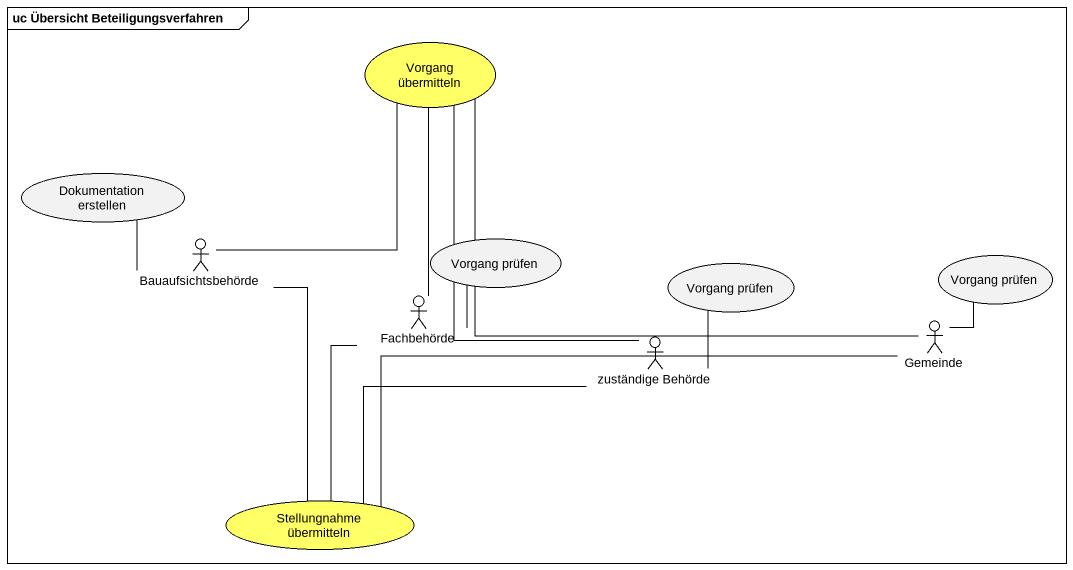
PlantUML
@startuml
mainframe uc Übersicht Beteiligungsverfahren
usecase "Vorgang übermitteln" as Vorgang_übermitteln #FFFF66
usecase "Dokumentation erstellen" as Dokumentation_erstellen
actor Bauaufsichtsbehörde
usecase "Vorgang prüfen" as Vorgang_prüfen
usecase "Vorgang prüfen" as Vorgang_prüfen_2
actor Fachbehörde
usecase "Vorgang prüfen" as Vorgang_prüfen_3
actor "zuständige Behörde" as zuständige_Behörde
actor Gemeinde
usecase "Stellungnahme übermitteln" as Stellungnahme_übermitteln #FFFF66
Vorgang_übermitteln -- Bauaufsichtsbehörde
Vorgang_übermitteln -- Fachbehörde
Vorgang_übermitteln -- zuständige_Behörde
Vorgang_übermitteln -right- Gemeinde
Dokumentation_erstellen -- Bauaufsichtsbehörde
Vorgang_prüfen -- Fachbehörde
Vorgang_prüfen_2 -- Gemeinde
Vorgang_prüfen_3 -- zuständige_Behörde
Stellungnahme_übermitteln -up- Bauaufsichtsbehörde
Stellungnahme_übermitteln -up- Fachbehörde
Stellungnahme_übermitteln -right- zuständige_Behörde
Stellungnahme_übermitteln -right- Gemeinde
@enduml
